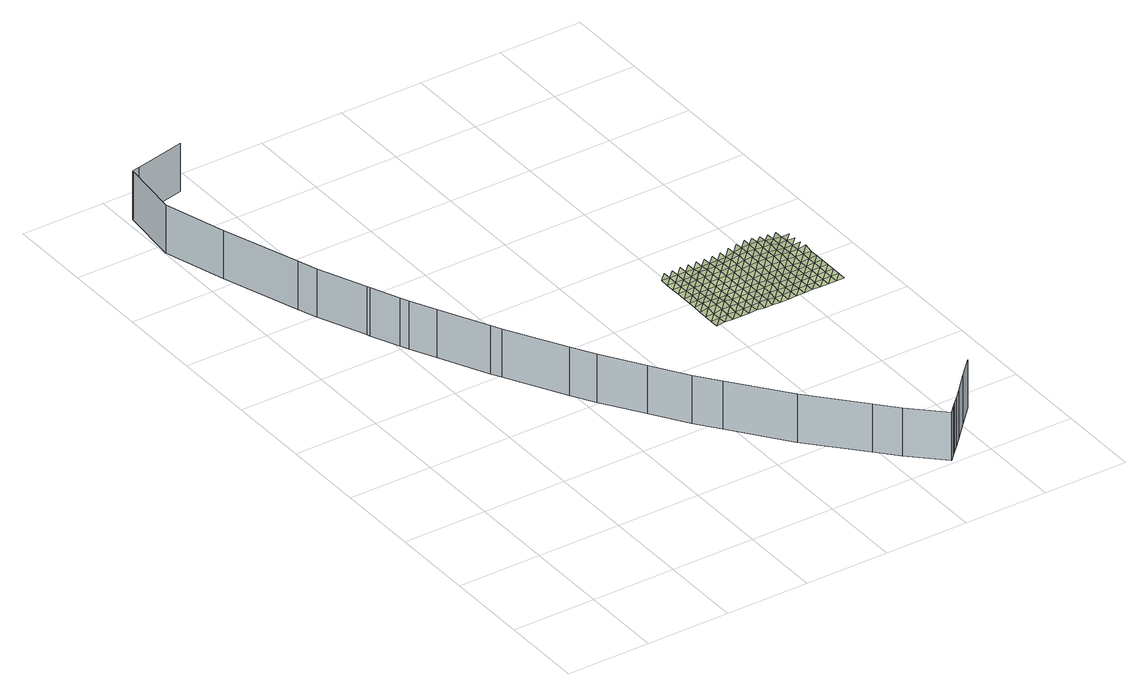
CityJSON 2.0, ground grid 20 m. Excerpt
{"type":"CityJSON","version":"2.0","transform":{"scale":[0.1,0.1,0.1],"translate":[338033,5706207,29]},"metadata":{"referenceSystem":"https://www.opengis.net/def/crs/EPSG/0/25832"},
"CityObjects":{
"object1":{"type":"GenericCityObject","attributes":{"name":"BauGrenze"},"geometry":[{"type":"MultiSurface","lod":"2","boundaries":[[[0,1,2,3]],[[4,5,1,0]],[[6,7,5,4]],[[8,9,7,6]],[[10,11,9,8]],[[12,13,11,10]],[[14,15,13,12]],[[16,17,15,14]],[[18,19,17,16]],[[20,21,19,18]],[[22,23,21,20]],[[24,25,23,22]],[[26,27,25,24]],[[28,29,27,26]],[[30,31,29,28]],[[32,33,31,30]],[[34,35,33,32]],[[36,37,35,34]],[[38,39,37,36]],[[40,41,39,38]],[[42,43,41,40]],[[44,45,43,42]],[[46,47,45,44]],[[48,49,47,46]],[[50,51,49,48]],[[52,53,51,50]],[[54,55,53,52]],[[56,57,55,54]]]}]},
"terrain1":{"type":"TINRelief","attributes":{"lod":2},"geometry":[{"type":"CompositeSurface","lod":"2","boundaries":[[[58,59,60]],[[60,61,62]],[[58,63,59]],[[62,64,65]],[[60,59,61]],[[65,66,67]],[[63,68,59]],[[62,61,64]],[[67,69,70]],[[59,71,61]],[[65,64,66]],[[63,72,68]],[[70,73,74]],[[61,75,64]],[[67,66,69]],[[59,68,71]],[[74,76,77]],[[64,78,66]],[[70,69,73]],[[72,79,68]],[[61,71,75]],[[77,80,81]],[[66,82,69]],[[74,73,76]],[[68,83,71]],[[64,75,78]],[[81,84,85]],[[72,86,79]],[[69,87,73]],[[77,76,80]],[[71,88,75]],[[66,78,82]],[[85,89,90]],[[68,79,83]],[[73,91,76]],[[81,80,84]],[[75,92,78]],[[69,82,87]],[[86,93,79]],[[71,83,88]],[[76,94,80]],[[85,84,89]],[[78,95,82]],[[73,87,91]],[[79,96,83]],[[75,88,92]],[[80,97,84]],[[86,98,93]],[[90,89,99]],[[82,100,87]],[[76,91,94]],[[83,101,88]],[[78,92,95]],[[84,102,89]],[[79,93,96]],[[87,103,91]],[[80,94,97]],[[88,104,92]],[[82,95,100]],[[98,105,93]],[[83,96,101]],[[91,106,94]],[[84,97,102]],[[92,107,95]],[[87,100,103]],[[93,108,96]],[[88,101,104]],[[94,109,97]],[[98,110,105]],[[89,102,111]],[[95,112,100]],[[91,103,106]],[[96,113,101]],[[92,104,107]],[[97,114,102]],[[93,105,108]],[[100,115,103]],[[94,106,109]],[[101,116,104]],[[95,107,112]],[[110,117,105]],[[96,108,113]],[[103,118,106]],[[97,109,114]],[[104,119,107]],[[100,112,115]],[[105,120,108]],[[101,113,116]],[[106,121,109]],[[110,122,117]],[[102,114,123]],[[107,124,112]],[[103,115,118]],[[108,125,113]],[[104,116,119]],[[109,126,114]],[[105,117,120]],[[112,127,115]],[[106,118,121]],[[113,128,116]],[[107,119,124]],[[122,129,117]],[[108,120,125]],[[115,130,118]],[[109,121,126]],[[116,131,119]],[[112,124,127]],[[117,132,120]],[[113,125,128]],[[118,133,121]],[[122,134,129]],[[114,126,135]],[[119,136,124]],[[115,127,130]],[[120,137,125]],[[116,128,131]],[[121,138,126]],[[117,129,132]],[[124,139,127]],[[118,130,133]],[[125,140,128]],[[119,131,136]],[[134,141,129]],[[120,132,137]],[[127,142,130]],[[121,133,138]],[[128,143,131]],[[124,136,139]],[[129,144,132]],[[125,137,140]],[[130,145,133]],[[134,146,141]],[[126,138,147]],[[131,148,136]],[[127,139,142]],[[132,149,137]],[[128,140,143]],[[133,150,138]],[[129,141,144]],[[136,151,139]],[[130,142,145]],[[137,152,140]],[[131,143,148]],[[146,153,141]],[[132,144,149]],[[139,154,142]],[[133,145,150]],[[140,155,143]],[[136,148,151]],[[141,156,144]],[[137,149,152]],[[142,157,145]],[[146,158,153]],[[138,150,159]],[[143,160,148]],[[139,151,154]],[[144,161,149]],[[140,152,155]],[[145,162,150]],[[141,153,156]],[[148,163,151]],[[142,154,157]],[[149,164,152]],[[143,155,160]],[[158,165,153]],[[144,156,161]],[[151,166,154]],[[145,157,162]],[[152,167,155]],[[148,160,163]],[[153,168,156]],[[149,161,164]],[[154,169,157]],[[158,170,165]],[[150,162,171]],[[155,172,160]],[[151,163,166]],[[156,173,161]],[[152,164,167]],[[157,174,162]],[[153,165,168]],[[160,175,163]],[[154,166,169]],[[161,176,164]],[[155,167,172]],[[170,177,165]],[[156,168,173]],[[163,178,166]],[[157,169,174]],[[164,179,167]],[[160,172,175]],[[165,180,168]],[[161,173,176]],[[166,181,169]],[[170,182,177]],[[162,174,183]],[[167,184,172]],[[163,175,178]],[[168,185,173]],[[164,176,179]],[[169,186,174]],[[165,177,180]],[[172,187,175]],[[166,178,181]],[[173,188,176]],[[167,179,184]],[[182,189,177]],[[168,180,185]],[[175,190,178]],[[169,181,186]],[[176,191,179]],[[172,184,187]],[[177,192,180]],[[173,185,188]],[[178,193,181]],[[182,194,189]],[[174,186,195]],[[179,196,184]],[[175,187,190]],[[180,197,185]],[[176,188,191]],[[181,198,186]],[[177,189,192]],[[184,199,187]],[[178,190,193]],[[185,200,188]],[[179,191,196]],[[194,201,189]],[[180,192,197]],[[187,202,190]],[[181,193,198]],[[188,203,191]],[[184,196,199]],[[189,204,192]],[[185,197,200]],[[190,205,193]],[[194,206,201]],[[186,198,207]],[[191,208,196]],[[187,199,202]],[[192,209,197]],[[188,200,203]],[[193,210,198]],[[189,201,204]],[[196,211,199]],[[190,202,205]],[[197,212,200]],[[191,203,208]],[[206,213,201]],[[192,204,209]],[[199,214,202]],[[193,205,210]],[[200,215,203]],[[196,208,211]],[[201,216,204]],[[197,209,212]],[[202,217,205]],[[206,218,213]],[[198,210,219]],[[203,220,208]],[[199,211,214]],[[204,221,209]],[[200,212,215]],[[205,222,210]],[[201,213,216]],[[208,223,211]],[[202,214,217]],[[209,224,212]],[[203,215,220]],[[218,225,213]],[[204,216,221]],[[211,226,214]],[[205,217,222]],[[212,227,215]],[[208,220,223]],[[213,228,216]],[[209,221,224]],[[214,229,217]],[[218,230,225]],[[210,222,231]],[[215,232,220]],[[211,223,226]],[[216,233,221]],[[212,224,227]],[[217,234,222]],[[213,225,228]],[[220,235,223]],[[214,226,229]],[[221,236,224]],[[215,227,232]],[[230,237,225]],[[216,228,233]],[[223,238,226]],[[217,229,234]],[[224,239,227]],[[220,232,235]],[[225,240,228]],[[221,233,236]],[[226,241,229]],[[230,242,237]],[[222,234,243]],[[227,244,232]],[[223,235,238]],[[228,245,233]],[[224,236,239]],[[229,246,234]],[[225,237,240]],[[232,247,235]],[[226,238,241]],[[233,248,236]],[[227,239,244]],[[228,240,245]],[[235,249,238]],[[229,241,246]],[[236,250,239]],[[232,244,247]],[[233,245,248]],[[238,251,241]],[[234,246,252]],[[239,253,244]],[[235,247,249]],[[236,248,250]],[[241,254,246]],[[244,255,247]],[[238,249,251]],[[239,250,253]],[[247,256,249]],[[241,251,254]],[[244,253,255]],[[249,257,251]],[[246,254,258]],[[251,259,254]]]}]}
},
"vertices":[
[38,1720,0],[38,1720,120],[158,1746,120],[158,1746,0],[19,1716,0],[19,1716,120],[3,1573,0],[3,1573,120],[48,1427,0],[48,1427,120],[110,1244,0],[110,1244,120],[126,1198,0],[126,1198,120],[174,1085,0],[174,1085,120],[177,1078,0],[177,1078,120],[206,1011,0],[206,1011,120],[215,991,0],[215,991,120],[245,932,0],[245,932,120],[303,819,0],[303,819,120],[315,795,0],[315,795,120],[392,660,0],[392,660,120],[424,606,0],[424,606,120],[487,512,0],[487,512,120],[542,429,0],[542,429,120],[583,375,0],[583,375,120],[682,247,0],[682,247,120],[790,129,0],[790,129,120],[833,82,0],[833,82,120],[908,10,0],[908,10,120],[922,24,0],[922,24,120],[930,32,0],[930,32,120],[944,46,0],[944,46,120],[965,68,0],[965,68,120],[1004,109,0],[1004,109,120],[1047,153,0],[1047,153,120],
[787,695,5],[807,715,6],[787,715,6],[807,735,6],[787,735,6],[807,695,7],[807,755,10],[787,755,6],[807,775,10],[787,775,7],[827,715,8],[807,795,7],[787,795,7],[827,735,9],[827,695,6],[807,815,8],[787,815,7],[827,755,11],[807,836,7],[787,836,7],[827,775,10],[847,715,7],[807,856,7],[787,856,7],[827,795,9],[847,735,9],[807,876,7],[787,876,7],[847,695,6],[827,815,8],[847,755,12],[807,896,7],[787,896,8],[827,836,9],[847,775,8],[867,715,7],[827,856,7],[847,795,8],[867,735,8],[827,876,6],[867,695,6],[807,916,7],[847,815,8],[867,755,8],[827,896,7],[847,836,8],[867,775,8],[887,715,7],[847,856,9],[867,795,8],[887,735,8],[847,876,6],[887,695,7],[827,916,6],[867,815,8],[887,755,8],[847,896,7],[867,836,8],[887,775,8],[907,715,8],[867,856,9],[887,795,8],[907,735,8],[867,876,10],[907,695,5],[847,916,7],[887,815,8],[907,755,8],[867,896,6],[887,836,8],[907,775,8],[927,715,8],[887,856,8],[907,795,8],[927,735,7],[887,876,9],[927,695,5],[867,916,6],[907,815,8],[927,755,7],[887,896,6],[907,836,8],[927,775,8],[947,715,4],[907,856,8],[927,795,8],[947,735,6],[907,876,8],[947,695,4],[887,916,6],[927,815,8],[947,755,7],[907,896,6],[927,836,9],[947,775,8],[967,715,4],[927,856,9],[947,795,9],[967,735,5],[927,876,9],[967,695,4],[907,916,5],[947,815,9],[967,755,9],[927,896,5],[947,836,10],[967,775,7],[987,715,5],[947,856,10],[967,795,10],[987,735,4],[947,876,12],[987,695,5],[927,916,5],[967,815,11],[987,755,6],[947,896,6],[967,836,11],[987,775,8],[1007,715,5],[967,856,12],[987,795,7],[1007,735,4],[967,876,14],[1007,695,5],[947,916,6],[987,815,10],[1007,755,5],[967,896,11],[987,836,12],[1007,775,6],[1027,715,5],[987,856,14],[1007,795,7],[1027,735,5],[987,876,15],[1027,695,6],[967,916,9],[1007,815,10],[1027,755,5],[987,896,14],[1007,836,12],[1027,775,5],[1047,715,5],[1007,856,11],[1027,795,6],[1047,735,5],[1007,876,14],[1047,695,5],[987,916,12],[1027,815,9],[1047,755,4],[1007,896,15],[1027,836,12],[1047,775,4],[1067,715,5],[1027,856,11],[1047,795,5],[1067,735,5],[1027,876,12],[1067,695,5],[1007,916,14],[1047,815,8],[1067,755,5],[1027,896,14],[1047,836,10],[1067,775,5],[1087,715,5],[1047,856,9],[1067,795,4],[1087,735,5],[1047,876,11],[1087,695,5],[1027,916,12],[1067,815,6],[1087,755,5],[1047,896,10],[1067,836,6],[1087,775,5],[1107,715,5],[1067,856,5],[1087,795,5],[1107,735,5],[1067,876,5],[1107,695,5],[1047,916,8],[1087,815,6],[1107,755,5],[1067,896,7],[1087,836,6],[1107,775,6],[1087,856,5],[1107,795,6],[1087,876,6],[1067,916,5],[1107,815,5],[1087,896,4],[1107,836,9],[1107,856,6],[1107,876,5],[1087,916,4],[1107,896,4]
]}
